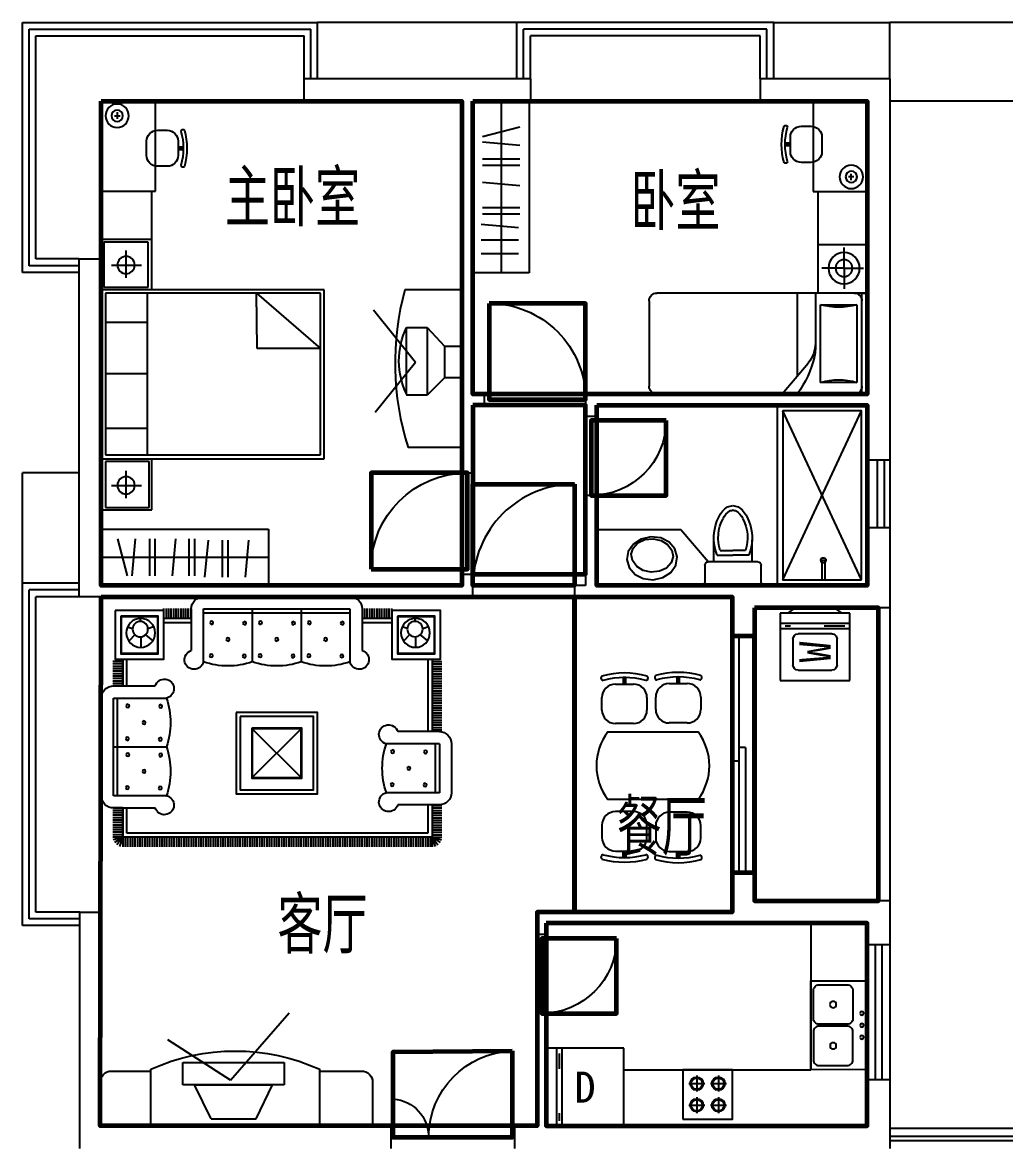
# Model space of a CAD drawing. Extents: x -405402 to -369797, y -543589 to -514104.
# Drawn here: x -394697 to -385977, y -524069 to -514104 of the extents above; entities that cross this region are included whole.
import ezdxf
from ezdxf.enums import TextEntityAlignment as Align

# ---------------------------------------------------------------- set-up
doc = ezdxf.new("R2010")
doc.units = 0
doc.header["$LTSCALE"] = 1000
doc.header["$MEASUREMENT"] = 0
doc.layers.get('0').update_dxf_attribs({"linetype": 'CONTINUOUS'})
for name, color, linetype in [('ARCH', 2, 'CONTINUOUS'), ('CTEXT', 4, 'CONTINUOUS'), ('DIM', 3, 'CONTINUOUS'), ('DIM1', 2, 'CONTINUOUS'), ('DOOR', 1, 'CONTINUOUS'), ('JJ', 31, 'CONTINUOUS'), ('PWINDOW', 2, 'CONTINUOUS'), ('UTIL', 4, 'CONTINUOUS'), ('WALL', 2, 'CONTINUOUS'), ('WIN', 4, 'CONTINUOUS'), ('WINDOW', 3, 'CONTINUOUS'), ('WINDOW_TEXT', 7, 'CONTINUOUS')]:
    doc.layers.add(name, color=color, linetype=linetype)
for name, color, linetype, lineweight in [('GT_卧室', 1, 'CONTINUOUS', 60), ('GT_卫生间', 5, 'CONTINUOUS', 60), ('GT_厨房', 4, 'CONTINUOUS', 60), ('GT_客厅', 2, 'CONTINUOUS', 60), ('GT_过道', 30, 'CONTINUOUS', 60), ('GT_门', 245, 'CONTINUOUS', 60), ('GT_阳台', 6, 'CONTINUOUS', 60), ('GT_餐厅', 3, 'CONTINUOUS', 60)]:
    doc.layers.add(name, color=color, linetype=linetype, lineweight=lineweight)
doc.layers.get('DIM').off()
doc.styles.add('_FSD', font='simplex.shx', dxfattribs={"width": 0.8, "bigfont": 'hztxt0.shx'})
doc.styles.add('ATT', font='TXT')
doc.styles.add('DIM_FONT', font='ROMAND.shx', dxfattribs={"width": 0.7})
doc.styles.add('HZ', font='', dxfattribs={"width": 0.8})
doc.styles.add('SIMPLEX', font='SIMPLEX.SHX')
doc.styles.get("Standard").update_dxf_attribs({"font": 'GBENOR', "bigfont": 'GBCBIG'})
doc.styles.get('HZ').set_extended_font_data('FangSong_GB2312')

# ---------------------------------------------------------------- blocks, each defined once
blk = doc.blocks.new('RC31')
at = {"layer": 'JJ', "color": 252}
for p, q in [((-2802.2, 1885.8), (-2802.2, 2335.8)), ((-2802.2, 2335.8), (-402.2, 2335.8)), ((-2780.2, 1918.5), (-2780.2, 2312.4)), ((-2780.2, 2312.4), (-2378.9, 2312.4)), ((-2378.9, 2312.4), (-2378.9, 1918.5)), ((-2356.2, 355.8), (-2356.2, 2335.8)), ((-2325.9, 1926), (-2325.9, 2297.3)), ((-2325.9, 2297.3), (-892.1, 2297.3)), ((-2068.5, 2297.3), (-2068.5, 1926)), ((-1612.1, 2297.3), (-1612.1, 1926)), ((-1126.8, 2297.3), (-1126.8, 1926)), ((-892.1, 2297.3), (-892.1, 1926)), ((-856.2, 2335.8), (-856.2, 355.8)), ((-831.5, 2297.3), (-422.7, 2297.3)), ((-831.5, 1910.9), (-831.5, 2297.3)), ((-422.7, 2297.3), (-422.7, 1910.9)), ((-402.2, 2335.8), (-402.2, 1885.8)), ((-2575.8, 2244.2), (-2575.8, 1979.1)), ((-619.5, 2244.2), (-619.5, 1979.1)), ((-2462.2, 2115.4), (-2704.5, 2115.4)), ((-506, 2115.4), (-748.3, 2115.4)), ((-2378.9, 1918.5), (-2780.2, 1918.5)), ((-2325.9, 388), (-2325.9, 1926)), ((-892.1, 1926), (-2325.9, 1926)), ((-892.1, 1926), (-892.1, 388)), ((-422.7, 1910.9), (-831.5, 1910.9)), ((-2356.2, 1885.8), (-2802.2, 1885.8)), ((-402.2, 1885.8), (-856.2, 1885.8)), ((-2325.9, 956.3), (-1833.8, 388)), ((-1833.8, 950.5), (-2325.9, 956.3)), ((-1833.8, 388), (-1833.8, 950.5)), ((-856.2, 355.8), (-2356.2, 355.8)), ((-892.1, 388), (-2325.9, 388))]:
    blk.add_line(p, q, dxfattribs=at)
for centre in [(-2575.8, 2115.4), (-619.5, 2115.4)]:
    blk.add_circle(centre, 77.2, dxfattribs=at)
blk = doc.blocks.new('_DBLK')
blk.add_line((-0.45, 0), (-0.45, -0.95))
blk.add_arc((-0.45, 0), 0.95, 270, 0)
at = {"layer": 'WINDOW_TEXT', "style": 'SIMPLEX', "flags": 9}
blk.add_attdef('A', text='', height=1, dxfattribs=at).set_placement((0, 1.5), align=Align.MIDDLE)
blk = doc.blocks.new('A$C02A60504')
at = {"layer": 'JJ'}
for p, q in [((305.5, 954.6, -9267), (195.5, 954.6, -9267)), ((533.4, 101.6, -9267), (533.4, 901.6, -9267)), ((1133.4, 901.6, -9267), (1133.4, 101.6, -9267)), ((1328.1, 954.6, -9267), (1438.1, 954.6, -9267)), ((75.5, 834.6, -9267), (75.5, 674.6, -9267)), ((425.5, 674.6, -9267), (425.5, 834.6, -9267)), ((1208.1, 674.6, -9267), (1208.1, 834.6, -9267)), ((1558.1, 834.6, -9267), (1558.1, 674.6, -9267)), ((17.9, 767.2, -9267), (74.7, 767.2, -9267)), ((17.9, 742.5, -9267), (17.9, 767.2, -9267)), ((74.7, 742.5, -9267), (17.9, 742.5, -9267)), ((74.7, 767.2, -9267), (74.7, 742.5, -9267)), ((1558.9, 767.2, -9267), (1558.9, 742.5, -9267)), ((1615.7, 767.2, -9267), (1558.9, 767.2, -9267)), ((1558.9, 742.5, -9267), (1615.7, 742.5, -9267)), ((1615.7, 742.5, -9267), (1615.7, 767.2, -9267)), ((195.5, 554.6, -9267), (305.5, 554.6, -9267)), ((1438.1, 554.6, -9267), (1328.1, 554.6, -9267)), ((300.8, 477.2, -9267), (190.8, 477.2, -9267)), ((1332.8, 477.2, -9267), (1442.8, 477.2, -9267)), ((70.8, 357.2, -9267), (70.8, 197.2, -9267)), ((420.8, 197.2, -9267), (420.8, 357.2, -9267)), ((1212.8, 197.2, -9267), (1212.8, 357.2, -9267)), ((1562.8, 357.2, -9267), (1562.8, 197.2, -9267)), ((13.2, 265.1, -9267), (13.2, 289.8, -9267)), ((13.2, 289.8, -9267), (70, 289.8, -9267)), ((70, 265.1, -9267), (13.2, 265.1, -9267)), ((70, 289.8, -9267), (70, 265.1, -9267)), ((1620.4, 289.8, -9267), (1563.6, 289.8, -9267)), ((1563.6, 289.8, -9267), (1563.6, 265.1, -9267)), ((1563.6, 265.1, -9267), (1620.4, 265.1, -9267)), ((1620.4, 265.1, -9267), (1620.4, 289.8, -9267)), ((190.8, 77.2, -9267), (300.8, 77.2, -9267)), ((1442.8, 77.2, -9267), (1332.8, 77.2, -9267))]:
    blk.add_line(p, q, dxfattribs=at)
for centre, radius, start, end in [((833.4, 509.8, -9267), 493.5, 52.56422, 127.43578), ((716.2, 754.2, -9267), 739.3, 164.21814, 195.78186), ((21.6, 941.6, -9267), 21.8, 7.50476, 140.93151), ((716.2, 754.2, -9267), 699.3, 164.21814, 195.78186), ((195.5, 834.6, -9267), 120, 90, 180), ((305.5, 834.6, -9267), 120, 0, 90), ((1328.1, 834.6, -9267), 120, 90, 180), ((1438.1, 834.6, -9267), 120, 360, 90), ((1612, 941.6, -9267), 21.8, 39.06849, 172.49524), ((917.5, 754.2, -9267), 699.3, 344.21814, 15.78186), ((917.5, 754.2, -9267), 739.3, 344.21814, 15.78186), ((195.5, 674.6, -9267), 120, 180, 270), ((305.5, 674.6, -9267), 120, 270, 0), ((1328.1, 674.6, -9267), 120, 180, 270), ((1438.1, 674.6, -9267), 120, 270, 360), ((21.6, 566.9, -9267), 21.8, 219.06849, 352.49524), ((1612, 566.9, -9267), 21.8, 187.50476, 320.93151), ((711.5, 276.8, -9267), 739.3, 164.21814, 195.78186), ((16.9, 464.2, -9267), 21.8, 7.50476, 140.93151), ((711.5, 276.8, -9267), 699.3, 164.21814, 195.78186), ((190.8, 357.2, -9267), 120, 90, 180), ((300.8, 357.2, -9267), 120, 0, 90), ((1332.8, 357.2, -9267), 120, 90, 180), ((1442.8, 357.2, -9267), 120, 360, 90), ((1616.7, 464.2, -9267), 21.8, 39.06849, 172.49524), ((922.2, 276.8, -9267), 699.3, 344.21814, 15.78186), ((922.2, 276.8, -9267), 739.3, 344.21814, 15.78186), ((190.8, 197.2, -9267), 120, 180, 270), ((300.8, 197.2, -9267), 120, 270, 0), ((833.4, 493.5, -9267), 493.5, 232.56422, 307.43578), ((1332.8, 197.2, -9267), 120, 180, 270), ((1442.8, 197.2, -9267), 120, 270, 360), ((16.9, 89.5, -9267), 21.8, 219.06849, 352.49524), ((1616.7, 89.5, -9267), 21.8, 187.50476, 320.93151)]:
    blk.add_arc(centre, radius, start, end, dxfattribs=at)
for points in [[(17.9, 742.5, -9267), (17.9, 767.2, -9267), (74.7, 742.5, -9267), (74.7, 767.2, -9267)], [(1615.7, 742.5, -9267), (1615.7, 767.2, -9267), (1558.9, 742.5, -9267), (1558.9, 767.2, -9267)], [(13.2, 265.1, -9267), (13.2, 289.8, -9267), (70, 265.1, -9267), (70, 289.8, -9267)], [(1620.4, 265.1, -9267), (1620.4, 289.8, -9267), (1563.6, 265.1, -9267), (1563.6, 289.8, -9267)]]:
    blk.add_solid(points, dxfattribs=at)
blk = doc.blocks.new('A$C431C2F8F')
at = {"layer": 'JJ', "rotation": 90}
blk.add_blockref('A$C02A60504', (1003.3, 0, -9267), dxfattribs=at)
blk = doc.blocks.new('TV22')
at = {"layer": 'JJ', "color": 252}
for p, q in [((-1607.3, 999.7, 200), (-2128.1, 1599.3, 200)), ((-1607.3, 999.7, 200), (-1051.6, 1358.8, 200)), ((-2399.5, 596.3, 200), (-2399.5, 1097.2, 200)), ((-2084.6, 1158.2, -400), (-2084.6, 958.2, -400)), ((-1184.6, 1158.2, -400), (-2084.6, 1158.2, -400)), ((-1184.6, 958.2, -400), (-1184.6, 1158.2, -400)), ((-899.5, 596.3, 200), (-899.5, 1097.2, 200)), ((-2399.5, 1081.7, 200), (-2769.8, 1081.7, 200)), ((-550.8, 1081.7, 200), (-899.5, 1081.7, 200)), ((-2869.8, 981.7, 200), (-2869.4, 593.9, 200)), ((-2084.6, 958.2, -400), (-1184.6, 958.2, -400)), ((-1288.7, 958.2, -300), (-1980.4, 958.2, -300)), ((-1834.6, 658.2, -300), (-1980.4, 958.2, -300)), ((-1434.6, 658.2, -300), (-1288.7, 958.2, -300)), ((-450.4, 593.9, 200), (-450.8, 981.7, 200)), ((-1434.6, 658.2, -300), (-1834.6, 658.2, -300)), ((-2869.4, 593.9, 200), (-450.4, 593.9, 200))]:
    blk.add_line(p, q, dxfattribs=at)
for centre, radius, start, end in [((-1649.5, -554.7, 200), 1814.1, 65.58033, 114.41967), ((-2769.8, 981.7, 200), 100, 90, 180), ((-550.8, 981.7, 200), 100, 360, 90)]:
    blk.add_arc(centre, radius, start, end, dxfattribs=at)
blk = doc.blocks.new('SFJ15')
at = {"layer": 'JJ', "color": 252}
for p, q in [((-3198.4, 2248.2), (-3270.5, 2296.3)), ((-3198.4, 2248.2), (-3251.2, 2316.9)), ((-3198.4, 2248.2), (-3226.3, 2330.2)), ((-3198.4, 2248.2), (-3198.4, 2334.9)), ((-3176.8, 2248.2), (-3176.8, 2334.9)), ((-3155.1, 2248.2), (-3155.1, 2334.9)), ((-3133.4, 2248.2), (-3133.4, 2334.9)), ((-3111.7, 2248.2), (-3111.7, 2334.9)), ((-3090.1, 2248.2), (-3090.1, 2334.9)), ((-3068.4, 2248.2), (-3068.4, 2334.9)), ((-3046.7, 2248.2), (-3046.7, 2334.9)), ((-3025, 2248.2), (-3025, 2334.9)), ((-3003.4, 2248.2), (-3003.4, 2334.9)), ((-2981.7, 2248.2), (-2981.7, 2334.9)), ((-2960, 2248.2), (-2960, 2334.9)), ((-2938.3, 2248.2), (-2938.3, 2334.9)), ((-2916.7, 2248.2), (-2916.7, 2334.9)), ((-2895, 2248.2), (-2895, 2334.9)), ((-2873.3, 2248.2), (-2873.3, 2334.9)), ((-2851.6, 2248.2), (-2851.6, 2334.9)), ((-2830, 2248.2), (-2830, 2334.9)), ((-2808.3, 2248.2), (-2808.3, 2334.9)), ((-2786.6, 2248.2), (-2786.6, 2334.9)), ((-2764.9, 2248.2), (-2764.9, 2334.9)), ((-2743.3, 2248.2), (-2743.3, 2334.9)), ((-2721.6, 2248.2), (-2721.6, 2334.9)), ((-2699.9, 2248.2), (-2699.9, 2334.9)), ((-2678.2, 2248.2), (-2678.2, 2334.9)), ((-2656.6, 2248.2), (-2656.6, 2334.9)), ((-2634.9, 2248.2), (-2634.9, 2334.9)), ((-2613.2, 2248.2), (-2613.2, 2334.9)), ((-2591.5, 2248.2), (-2591.5, 2334.9)), ((-2569.9, 2248.2), (-2569.9, 2334.9)), ((-2548.2, 2248.2), (-2548.2, 2334.9)), ((-2526.5, 2248.2), (-2526.5, 2334.9)), ((-2504.8, 2248.2), (-2504.8, 2334.9)), ((-2483.2, 2248.2), (-2483.2, 2334.9)), ((-2461.5, 2248.2), (-2461.5, 2334.9)), ((-2439.8, 2248.2), (-2439.8, 2334.9)), ((-2418.1, 2248.2), (-2418.1, 2334.9)), ((-2396.5, 2248.2), (-2396.5, 2334.9)), ((-2374.8, 2248.2), (-2374.8, 2334.9)), ((-2353.1, 2248.2), (-2353.1, 2334.9)), ((-2331.4, 2248.2), (-2331.4, 2334.9)), ((-2309.8, 2248.2), (-2309.8, 2334.9)), ((-2288.1, 2248.2), (-2288.1, 2334.9)), ((-2266.4, 2248.2), (-2266.4, 2334.9)), ((-2244.7, 2248.2), (-2244.7, 2334.9)), ((-2223.1, 2248.2), (-2223.1, 2334.9)), ((-2201.4, 2248.2), (-2201.4, 2334.9)), ((-2179.7, 2248.2), (-2179.7, 2334.9)), ((-2158, 2248.2), (-2158, 2334.9)), ((-2136.4, 2248.2), (-2136.4, 2334.9)), ((-2114.7, 2248.2), (-2114.7, 2334.9)), ((-2093, 2248.2), (-2093, 2334.9)), ((-2071.3, 2248.2), (-2071.3, 2334.9)), ((-2049.7, 2248.2), (-2049.7, 2334.9)), ((-2028, 2248.2), (-2028, 2334.9)), ((-2006.3, 2248.2), (-2006.3, 2334.9)), ((-1984.6, 2248.2), (-1984.6, 2334.9)), ((-1963, 2248.2), (-1963, 2334.9)), ((-1941.3, 2248.2), (-1941.3, 2334.9)), ((-1919.6, 2248.2), (-1919.6, 2334.9)), ((-1897.9, 2248.2), (-1897.9, 2334.9)), ((-1876.3, 2248.2), (-1876.3, 2334.9)), ((-1854.6, 2248.2), (-1854.6, 2334.9)), ((-1832.9, 2248.2), (-1832.9, 2334.9)), ((-1811.2, 2248.2), (-1811.2, 2334.9)), ((-1789.6, 2248.2), (-1789.6, 2334.9)), ((-1767.9, 2248.2), (-1767.9, 2334.9)), ((-1746.2, 2248.2), (-1746.2, 2334.9)), ((-1724.5, 2248.2), (-1724.5, 2334.9)), ((-1702.9, 2248.2), (-1702.9, 2334.9)), ((-1681.2, 2248.2), (-1681.2, 2334.9)), ((-1659.5, 2248.2), (-1659.5, 2334.9)), ((-1637.8, 2248.2), (-1637.8, 2334.9)), ((-1616.2, 2248.2), (-1616.2, 2334.9)), ((-1594.5, 2248.2), (-1594.5, 2334.9)), ((-1572.8, 2248.2), (-1572.8, 2334.9)), ((-1551.1, 2248.2), (-1551.1, 2334.9)), ((-1529.5, 2248.2), (-1529.5, 2334.9)), ((-1507.8, 2248.2), (-1507.8, 2334.9)), ((-1486.1, 2248.2), (-1486.1, 2334.9)), ((-1464.4, 2248.2), (-1464.4, 2334.9)), ((-1442.8, 2248.2), (-1442.8, 2334.9)), ((-1421.1, 2248.2), (-1421.1, 2334.9)), ((-1399.4, 2248.2), (-1399.4, 2334.9)), ((-1377.7, 2248.2), (-1377.7, 2334.9)), ((-1356.1, 2248.2), (-1356.1, 2334.9)), ((-1334.4, 2248.2), (-1334.4, 2334.9)), ((-1312.7, 2248.2), (-1312.7, 2334.9)), ((-1291, 2248.2), (-1291, 2334.9)), ((-1269.4, 2248.2), (-1269.4, 2334.9)), ((-1247.7, 2248.2), (-1247.7, 2334.9)), ((-1226, 2248.2), (-1226, 2334.9)), ((-1204.3, 2248.2), (-1204.3, 2334.9)), ((-1182.7, 2248.2), (-1182.7, 2334.9)), ((-1161, 2248.2), (-1161, 2334.9)), ((-1139.3, 2248.2), (-1139.3, 2334.9)), ((-1117.6, 2248.2), (-1117.6, 2334.9)), ((-1096, 2248.2), (-1096, 2334.9)), ((-1074.3, 2248.2), (-1074.3, 2334.9)), ((-1052.6, 2248.2), (-1052.6, 2334.9)), ((-1030.9, 2248.2), (-1030.9, 2334.9)), ((-1009.3, 2248.2), (-1009.3, 2334.9)), ((-987.6, 2248.2), (-987.6, 2334.9)), ((-965.9, 2248.2), (-965.9, 2334.9)), ((-944.2, 2248.2), (-944.2, 2334.9)), ((-922.6, 2248.2), (-922.6, 2334.9)), ((-900.9, 2248.2), (-900.9, 2334.9)), ((-879.2, 2248.2), (-879.2, 2334.9)), ((-857.5, 2248.2), (-857.5, 2334.9)), ((-835.9, 2248.2), (-835.9, 2334.9)), ((-814.2, 2248.2), (-814.2, 2334.9)), ((-792.5, 2248.2), (-792.5, 2334.9)), ((-770.8, 2248.2), (-770.8, 2334.9)), ((-749.2, 2248.2), (-749.2, 2334.9)), ((-727.5, 2248.2), (-727.5, 2334.9)), ((-705.8, 2248.2), (-705.8, 2334.9)), ((-684.1, 2248.2), (-684.1, 2334.9)), ((-662.5, 2248.2), (-662.5, 2334.9)), ((-640.8, 2248.2), (-640.8, 2334.9)), ((-619.1, 2248.2), (-619.1, 2334.9)), ((-597.4, 2248.2), (-597.4, 2334.9)), ((-575.8, 2248.2), (-575.8, 2334.9)), ((-554.1, 2248.2), (-554.1, 2334.9)), ((-532.4, 2248.2), (-532.4, 2334.9)), ((-510.7, 2248.2), (-510.7, 2334.9)), ((-489.1, 2248.2), (-489.1, 2334.9)), ((-467.4, 2248.2), (-467.4, 2334.9)), ((-452, 2248.2), (-452, 2334.9)), ((-452, 2248.2), (-424.2, 2330.2)), ((-452, 2248.2), (-399.2, 2316.9)), ((-452, 2248.2), (-379.9, 2296.3)), ((-3198.4, 2248.2), (-3285.1, 2248.2)), ((-3198.4, 2226.5), (-3285.1, 2226.5)), ((-3198.4, 2204.8), (-3285.1, 2204.8)), ((-3198.4, 2248.2), (-3282.2, 2270.6)), ((-3198.4, 1988.4), (-3198.4, 2248.2)), ((-3198.4, 2248.2), (-3198.4, 1988.4)), ((-452, 2248.2), (-3198.4, 2248.2)), ((-3162.3, 2212), (-3162.3, 1988.4)), ((-488.2, 2212), (-3162.3, 2212)), ((-488.2, 1961), (-488.2, 2212)), ((-452, 2248.2), (-368.3, 2270.6)), ((-452, 2248.2), (-365.3, 2248.2)), ((-452, 1961), (-452, 2248.2)), ((-452, 2226.5), (-365.3, 2226.5)), ((-452, 2204.8), (-365.3, 2204.8)), ((-3198.4, 2183.1), (-3285.1, 2183.1)), ((-3198.4, 2161.5), (-3285.1, 2161.5)), ((-3198.4, 2139.8), (-3285.1, 2139.8)), ((-3198.4, 2118.1), (-3285.1, 2118.1)), ((-3198.4, 2096.4), (-3285.1, 2096.4)), ((-452, 2183.1), (-365.3, 2183.1)), ((-452, 2161.5), (-365.3, 2161.5)), ((-452, 2139.8), (-365.3, 2139.8)), ((-452, 2118.1), (-365.3, 2118.1)), ((-452, 2096.4), (-365.3, 2096.4)), ((-3198.4, 2074.8), (-3285.1, 2074.8)), ((-3198.4, 2053.1), (-3285.1, 2053.1)), ((-3198.4, 2031.4), (-3285.1, 2031.4)), ((-3198.4, 2009.7), (-3285.1, 2009.7)), ((-452, 2074.8), (-365.3, 2074.8)), ((-452, 2053.1), (-365.3, 2053.1)), ((-452, 2031.4), (-365.3, 2031.4)), ((-452, 2009.7), (-365.3, 2009.7)), ((-3198.4, 1988.1), (-3285.1, 1988.1)), ((-3280.4, 1988.4), (-2910.4, 1988.4)), ((-387.2, 1961), (-757.2, 1961)), ((-452, 1988.1), (-365.3, 1988.1)), ((-452, 1966.4), (-365.3, 1966.4)), ((-3388.7, 1880), (-3388.7, 1013)), ((-2810.7, 1880), (-3280.4, 1880)), ((-3280.4, 1880), (-3280.4, 1013)), ((-3244.2, 1880), (-3244.2, 1013)), ((-387.2, 1852.6), (-856.8, 1852.6)), ((-423.3, 1419.1), (-423.3, 1852.6)), ((-387.2, 1419.1), (-387.2, 1852.6)), ((-278.8, 1419.1), (-278.8, 1852.6)), ((-2047.7, 1284.9), (-1614.2, 1718.4)), ((-1614.2, 1284.9), (-2047.7, 1718.4)), ((-3280.4, 1446.5), (-2810.7, 1446.5)), ((-387.2, 1419.1), (-856.8, 1419.1)), ((-387.2, 1310.7), (-757.2, 1310.7)), ((-488.2, 668.2), (-488.2, 1310.7)), ((-452, 668.2), (-452, 1310.7)), ((-452, 1294.5), (-365.3, 1294.5)), ((-452, 1272.8), (-365.3, 1272.8)), ((-452, 1251.1), (-365.3, 1251.1)), ((-452, 1229.4), (-365.3, 1229.4)), ((-452, 1207.8), (-365.3, 1207.8)), ((-452, 1186.1), (-365.3, 1186.1)), ((-452, 1164.4), (-365.3, 1164.4)), ((-452, 1142.7), (-365.3, 1142.7)), ((-452, 1121.1), (-365.3, 1121.1)), ((-452, 1099.4), (-365.3, 1099.4)), ((-3280.4, 1013), (-2810.7, 1013)), ((-452, 1077.7), (-365.3, 1077.7)), ((-452, 1056), (-365.3, 1056)), ((-452, 1034.4), (-365.3, 1034.4)), ((-452, 1012.7), (-365.3, 1012.7)), ((-3198.4, 904.3), (-3285.1, 904.3)), ((-3280.4, 904.7), (-2910.4, 904.7)), ((-3198.4, 668.2), (-3198.4, 904.7)), ((-3198.4, 904.7), (-3198.4, 668.2)), ((-3162.3, 904.7), (-3162.3, 668.2)), ((-452, 991), (-365.3, 991)), ((-452, 969.3), (-365.3, 969.3)), ((-452, 947.7), (-365.3, 947.7)), ((-452, 926), (-365.3, 926)), ((-452, 904.3), (-365.3, 904.3)), ((-3198.4, 882.6), (-3285.1, 882.6)), ((-3198.4, 861), (-3285.1, 861)), ((-3198.4, 839.3), (-3285.1, 839.3)), ((-3198.4, 817.6), (-3285.1, 817.6)), ((-452, 882.6), (-365.3, 882.6)), ((-452, 861), (-365.3, 861)), ((-452, 839.3), (-365.3, 839.3)), ((-452, 817.6), (-365.3, 817.6)), ((-3198.4, 795.9), (-3285.1, 795.9)), ((-3198.4, 774.3), (-3285.1, 774.3)), ((-3198.4, 752.6), (-3285.1, 752.6)), ((-3198.4, 730.9), (-3285.1, 730.9)), ((-3198.4, 709.2), (-3285.1, 709.2)), ((-452, 795.9), (-365.3, 795.9)), ((-452, 774.3), (-365.3, 774.3)), ((-452, 752.6), (-365.3, 752.6)), ((-452, 730.9), (-365.3, 730.9)), ((-452, 709.2), (-365.3, 709.2)), ((-3198.4, 687.6), (-3285.1, 687.6)), ((-2481.1, 690.5), (-2481.1, 220.9)), ((-2047.6, 690.5), (-2047.6, 220.9)), ((-1614.1, 220.9), (-1614.1, 690.5)), ((-1180.6, 220.9), (-1180.6, 690.5)), ((-452, 687.6), (-365.3, 687.6)), ((-3091.3, 451.8), (-3145, 506.7)), ((-3038.7, 466.4), (-3037.6, 559.4)), ((-2996.3, 450.6), (-2931.4, 504.2)), ((-2589.5, 220.9), (-2589.5, 590.9)), ((-1072.3, 220.9), (-1072.3, 590.9)), ((-651.7, 450.8), (-705.4, 505.8)), ((-599.1, 465.4), (-598, 558.4)), ((-556.7, 449.7), (-491.7, 503.3)), ((-3111.2, 397.1), (-3156.2, 381.6)), ((-3040.2, 334.4), (-3040.6, 305.8)), ((-2974.6, 394.6), (-2924, 377)), ((-2832.7, 340.5), (-2589.5, 340.5)), ((-2832.7, 304.4), (-2832.7, 217.7)), ((-2832.7, 304.4), (-2589.5, 304.4)), ((-2811, 304.4), (-2811, 217.7)), ((-2789.4, 304.4), (-2789.4, 217.7)), ((-2767.7, 304.4), (-2767.7, 217.7)), ((-2746, 304.4), (-2746, 217.7)), ((-2724.3, 304.4), (-2724.3, 217.7)), ((-2702.7, 304.4), (-2702.7, 217.7)), ((-2681, 304.4), (-2681, 217.7)), ((-2659.3, 304.4), (-2659.3, 217.7)), ((-2637.6, 304.4), (-2637.6, 217.7)), ((-2616, 304.4), (-2616, 217.7)), ((-2594.3, 304.4), (-2594.3, 217.7)), ((-1072.3, 340.5), (-810, 340.5)), ((-1072.3, 304.4), (-810, 304.4)), ((-1070.1, 304.4), (-1070.1, 217.7)), ((-1048.4, 304.4), (-1048.4, 217.7)), ((-1026.8, 304.4), (-1026.8, 217.7)), ((-1005.1, 304.4), (-1005.1, 217.7)), ((-983.4, 304.4), (-983.4, 217.7)), ((-961.7, 304.4), (-961.7, 217.7)), ((-940.1, 304.4), (-940.1, 217.7)), ((-918.4, 304.4), (-918.4, 217.7)), ((-896.7, 304.4), (-896.7, 217.7)), ((-875, 304.4), (-875, 217.7)), ((-853.4, 304.4), (-853.4, 217.7)), ((-831.7, 304.4), (-831.7, 217.7)), ((-810, 304.4), (-810, 217.7)), ((-671.6, 396.1), (-716.6, 380.7)), ((-600.6, 333.5), (-600.9, 304.8)), ((-535, 393.6), (-484.4, 376.1)), ((-2481.1, 257), (-1180.6, 257)), ((-2481.1, 220.9), (-1180.6, 220.9)), ((-2481.1, 112.5), (-1180.6, 112.5))]:
    blk.add_line(p, q, dxfattribs=at)
for points in [[(-2192.2, 1140.4), (-2192.2, 1862.9), (-1469.7, 1862.9), (-1469.7, 1140.4)], [(-2156.1, 1176.5), (-2156.1, 1826.8), (-1505.8, 1826.8), (-1505.8, 1176.5)], [(-2052.7, 1279.9), (-2052.7, 1723.4), (-1609.2, 1723.4), (-1609.2, 1279.9)], [(-2047.7, 1284.9), (-2047.7, 1718.4), (-1614.2, 1718.4), (-1614.2, 1284.9)], [(-3266.2, 234.7), (-3266.2, 668.2), (-2832.7, 668.2), (-2832.7, 234.7)], [(-3216.2, 284.7), (-3216.2, 618.2), (-2882.7, 618.2), (-2882.7, 284.7)], [(-3211.2, 289.7), (-3211.2, 613.2), (-2887.7, 613.2), (-2887.7, 289.7)], [(-810, 234.7), (-810, 668.2), (-376.5, 668.2), (-376.5, 234.7)], [(-760, 284.7), (-760, 618.2), (-426.5, 618.2), (-426.5, 284.7)], [(-755, 289.7), (-755, 613.2), (-431.5, 613.2), (-431.5, 289.7)]]:
    blk.add_lwpolyline(points, close=True, dxfattribs=at)
for centre, radius in [((-3157.5, 1807.8), 14.4), ((-2864.9, 1811.4), 14.4), ((-806.2, 1780.3), 14.4), ((-513.6, 1784), 14.4), ((-3009.4, 1663.3), 14.4), ((-658.1, 1635.8), 14.4), ((-3153.9, 1515.2), 14.4), ((-2861.3, 1518.8), 14.4), ((-802.6, 1487.7), 14.4), ((-510, 1491.3), 14.4), ((-3157.5, 1374.3), 14.4), ((-2864.9, 1377.9), 14.4), ((-3009.4, 1229.8), 14.4), ((-2861.3, 1085.3), 14.4), ((-3153.9, 1081.7), 14.4), ((-2412.5, 636.3), 14.4), ((-2119.9, 639.9), 14.4), ((-1979, 636.3), 14.4), ((-1686.4, 639.9), 14.4), ((-1545.5, 636.3), 14.4), ((-1252.9, 639.9), 14.4), ((-3039, 434.2), 128.4), ((-2264.4, 491.8), 14.4), ((-1830.9, 491.8), 14.4), ((-1397.4, 491.8), 14.4), ((-599.4, 433.3), 128.4), ((-3042.8, 400.4), 68.4), ((-603.2, 399.5), 68.4), ((-2408.9, 343.7), 14.4), ((-2116.3, 347.3), 14.4), ((-1975.4, 343.7), 14.4), ((-1682.8, 347.3), 14.4), ((-1541.9, 343.7), 14.4), ((-1249.3, 347.3), 14.4)]:
    blk.add_circle(centre, radius, dxfattribs=at)
for centre, radius, start, end in [((-2829, 1963.2), 85.2, 282.40664, 162.79496), ((-838.5, 1935.8), 85.2, 17.20504, 257.59336), ((-3280.4, 1880), 108.4, 90, 180), ((-387.2, 1852.6), 108.4, 0, 90), ((-3423.8, 1663.3), 650.2, 340.52878, 19.47122), ((-243.8, 1635.8), 650.2, 160.52878, 199.47122), ((-3423.8, 1229.8), 650.2, 340.52878, 19.47122), ((-838.5, 1335.9), 85.2, 102.40664, 342.79496), ((-387.2, 1419.1), 108.4, 270, 0), ((-3280.4, 1013), 108.4, 180, 270), ((-2829, 929.9), 85.2, 197.20504, 77.59336), ((-2564.3, 672.2), 85.2, 12.40664, 252.79496), ((-2264.4, 77.4), 650.2, 70.52878, 109.47122), ((-1830.9, 77.4), 650.2, 70.52878, 109.47122), ((-1397.4, 77.4), 650.2, 70.52878, 109.47122), ((-1097.4, 672.2), 85.2, 287.20504, 167.59336), ((-2481.1, 220.9), 108.4, 180, 270), ((-1180.6, 220.9), 108.4, 270, 0)]:
    blk.add_arc(centre, radius, start, end, dxfattribs=at)
blk = doc.blocks.new('11PDRY03')
at = {"color": 0, "linetype": 'ByBlock'}
for p, q in [((0, 30), (30, 30)), ((0, 0), (0, 30)), ((4, 0), (4, 30)), ((5, 25), (5, 28)), ((6, 0), (6, 30)), ((30, 30), (30, 0)), ((5, 2), (5, 8)), ((30, 0), (0, 0))]:
    blk.add_line(p, q, dxfattribs=at)
at = {"color": 0, "linetype": 'ByBlock', "style": 'ATT', "flags": 8}
blk.add_attdef('LABEL', text='', height=12, dxfattribs=at).set_placement((15, 15), align=Align.MIDDLE)
at = {"color": 0, "linetype": 'ByBlock', "style": 'ATT'}
for tag, p, flags in [('ITEM', (0, -13), 3), ('ROOM_NUMBER', (0, -22), 1), ('DEPTH', (0, -30), 3), ('WIDTH', (0, -38), 3)]:
    blk.add_attdef(tag, p, '', height=6, dxfattribs=dict(at, flags=flags))
blk = doc.blocks.new('DBX1')
at = {"layer": 'JJ', "xscale": 23, "yscale": 23, "zscale": 23}
blk.add_blockref('11PDRY03', (-736.1, 20.2), dxfattribs=at).add_auto_attribs({'LABEL': 'D'})
blk = doc.blocks.new('M_A17ORW')
at = {"const_width": 0.02}
for points in [[(-0.481, -0.0014), (-0.481, -0.3084)], [(0.481, 0.0014), (0.481, -0.6906)]]:
    blk.add_lwpolyline(points, dxfattribs=at)
for centre, radius, start, end in [((-0.5008, -0.0026), 0.3067, 274.24917, 0.21013), ((0.5046, 0.0019), 0.6987, 180.27623, 268.06031)]:
    blk.add_arc(centre, radius, start, end)
blk = doc.blocks.new('SHC')
at = {"layer": 'PWINDOW'}
blk.add_lwpolyline([(-239.5, -59.8), (114, -413.4), (672.6, 145.2), (319.1, 498.8)], close=True, dxfattribs=at)
blk.add_lwpolyline([(-239.5, -59.8), (114, -413.4), (672.6, 145.2), (319.1, 498.8)], close=True, dxfattribs=at)
for points in [[(170.8, 100.1), (347.6, -76.6, 0.414214), (418.3, -76.6), (595.1, 100.1, 0.414214), (595.1, 170.8), (418.3, 347.6, 0.414214), (347.6, 347.6), (170.8, 170.8, 0.414214)], [(170.8, 100.1), (347.6, -76.6, 0.414214), (418.3, -76.6), (595.1, 100.1, 0.414214), (595.1, 170.8), (418.3, 347.6, 0.414214), (347.6, 347.6), (170.8, 170.8, 0.414214)], [(159.1, 88.4), (335.9, -88.4, -0.414214), (335.9, -159.1), (159.1, -335.9, -0.414214), (88.4, -335.9), (-88.4, -159.1, -0.414214), (-88.4, -88.4), (88.4, 88.4, -0.414214)], [(159.1, 88.4), (335.9, -88.4, -0.414214), (335.9, -159.1), (159.1, -335.9, -0.414214), (88.4, -335.9), (-88.4, -159.1, -0.414214), (-88.4, -88.4), (88.4, 88.4, -0.414214)]]:
    blk.add_lwpolyline(points, format="xyb", close=True, dxfattribs=at)
for centre, radius in [((72.1, 185.7), 15.8), ((147.8, 261.4), 15.8), ((-2.8, 110.8), 15.8), ((383, 135.5), 28), ((123.7, -123.7), 28), ((123.7, -123.7), 28)]:
    blk.add_circle(centre, radius, dxfattribs=at)
blk = doc.blocks.new('2')
at = {"layer": 'DIM1', "color": 2}
for p, q in [((124, -194.9), (124, -53.1)), ((316, -194.9), (316, -53.1)), ((53.1, -124), (194.9, -124)), ((245.1, -124), (386.9, -124)), ((124, -386.9), (124, -245.1)), ((316, -386.9), (316, -245.1)), ((53.1, -316), (194.9, -316)), ((245.1, -316), (386.9, -316))]:
    blk.add_line(p, q, dxfattribs=at)
at = {"layer": 'UTIL', "color": 2}
blk.add_lwpolyline([(440, -440), (440, 0), (0, 0), (0, -440)], close=True, dxfattribs=at)
for centre, radius in [((124, -124), 58.3), ((124, -124), 50.3), ((316, -124), 58.3), ((316, -124), 50.3), ((124, -316), 58.3), ((124, -316), 50.3), ((316, -316), 58.3), ((316, -316), 50.3)]:
    blk.add_circle(centre, radius, dxfattribs=at)
blk = doc.blocks.new('_C38')
for p, q in [((410.8, -143.2), (782.6, 321.3)), ((307.4, 167.6), (153.7, 0)), ((307.4, 167.6), (307.4, -433)), ((489.1, 167.6), (307.4, 167.6)), ((489.1, -419.1), (489.1, 167.6)), ((0, 0), (0, -279.4)), ((153.7, 0), (0, 0)), ((153.7, 0), (153.7, -279.4)), ((410.8, -143.2), (768.6, -586.7)), ((0, -279.4), (153.7, -279.4)), ((153.7, -279.4), (307.4, -433)), ((307.4, -433), (489.1, -433))]:
    blk.add_line(p, q)
blk.add_arc((-126.4, -129.1), 683.3, 333.5892, 25.73713)
at = {"flags": 9}
for tag in ['XSIZE', 'YSIZE']:
    blk.add_attdef(tag, (0, 0), '', height=0.5, dxfattribs=at)
blk = doc.blocks.new('SZ2')
at = {"layer": 'JJ', "color": 252}
for p, q in [((-486, 907), (-646, 907)), ((-578, 908), (-578, 965)), ((-578, 965), (-553, 965)), ((-553, 908), (-578, 908)), ((-553, 965), (-553, 908)), ((-766, 787), (-766, 677)), ((-366, 677), (-366, 787)), ((-1044, 55), (-1044, 655)), ((-1044, 655), (-44, 655)), ((-44, 655), (-44, 55)), ((-646, 557), (-486, 557)), ((-205, 203), (-205, 263)), ((-167, 231), (-238, 231)), ((-44, 55), (-1044, 55))]:
    blk.add_line(p, q, dxfattribs=at)
for radius in [130, 63.7]:
    blk.add_circle((-205, 231), radius, dxfattribs=at)
for centre, radius, start, end in [((-566, 266), 739, 74.2181, 105.7819), ((-754, 961), 21.8, 129.0685, 262.4952), ((-646, 787), 120, 90, 180), ((-566, 266), 699, 74.2181, 105.7819), ((-486, 787), 120, 0, 90), ((-379, 961), 21.8, 277.5048, 50.9315), ((-646, 677), 120, 180, 270), ((-486, 677), 120, 270, 0)]:
    blk.add_arc(centre, radius, start, end, dxfattribs=at)
blk.add_solid([(-578, 965), (-553, 965), (-578, 908), (-553, 908)], dxfattribs=at)
blk = doc.blocks.new('CM011')
for p, q in [((220, 0), (-220, 0)), ((-250, -180), (-250, -30)), ((250, -30), (250, -180)), ((220, -210), (-220, -210)), ((-169.7, -210), (-169.7, -406.3)), ((-139.7, -270.4), (0, -270.4)), ((139.7, -270.4), (0, -270.4)), ((169.7, -210.4), (169.7, -406.3)), ((-112, -310.4), (0, -310.4)), ((112, -310.4), (0, -310.4))]:
    blk.add_line(p, q)
for centre, radius, start, end in [((-220, -30), 30, 90, 180), ((220, -30), 30, 0, 90), ((-220, -180), 30, 180, 270), ((220, -180), 30, 270, 360), ((230.4, -423.4), 400.5, 157.54636, 208.02391), ((-230.4, -423.4), 400.5, 331.97609, 22.45364), ((230.4, -423.4), 360.5, 161.73832, 208.02391), ((-230.4, -423.4), 360.5, 331.97609, 18.26168), ((50.6, -533.1), 150.6, 204.29333, 239.23712), ((-50.6, -533.1), 150.6, 300.76288, 335.70667), ((50.6, -533.1), 190.6, 204.29333, 239.23712), ((11.6, -577.7), 132.8, 243.82812, 264.96948), ((11.6, -577.7), 92.8, 243.82812, 264.96948), ((-11.6, -577.7), 92.8, 275.03052, 296.17188), ((-11.6, -577.7), 132.8, 275.03052, 296.17188), ((-50.6, -533.1), 190.6, 300.76288, 335.70667)]:
    blk.add_arc(centre, radius, start, end)
blk = doc.blocks.new('WP3')
at = {"layer": 'JJ', "color": 252}
blk.add_blockref('CM011', (220, 0), dxfattribs=at)
blk = doc.blocks.new('_C17')
for p, q in [((0, -897), (0, 0)), ((46, 0), (0, 0)), ((46, -897), (46, 0)), ((115, 0), (1867, 0)), ((460, 0), (460, -499.5)), ((621, 0), (621, -736)), ((1936, -69), (1936, -828)), ((414, -103.5), (92, -103.5)), ((92, -103.5), (92, -793.5)), ((414, -793.5), (414, -103.5)), ((755.8, -896.7), (524.9, -622.5)), ((92, -793.5), (414, -793.5)), ((46, -897), (0, -897)), ((1867, -897), (115, -897))]:
    blk.add_line(p, q)
for centre, radius, start, end in [((115, -69), 69, 90, 180), ((1867, -69), 69, 0, 90), ((253, 448.5), 575, 253.73979, 286.2602), ((736, -444.7), 276, 180, 220.10593), ((736, -499.5), 276, 180, 193.3928), ((1378, -346.6), 936, 193.3928, 216.02023), ((253, -1345.5), 575, 73.7398, 106.2602), ((115, -828), 69, 180, 270), ((1867, -828), 69, 270, 0)]:
    blk.add_arc(centre, radius, start, end)
at = {"flags": 9}
for tag in ['XSIZE', 'YSIZE']:
    blk.add_attdef(tag, (0, 0), '', height=0.5, dxfattribs=at)
at = {"style": 'HZ', "width": 0.7, "flags": 9}
for tag in ['XSIZE', 'YSIZE']:
    blk.add_attdef(tag, (0, 0), '', height=0.5, dxfattribs=at)
blk = doc.blocks.new('_C61')
for p, q in [((-221.8, 205.4), (-221.8, -230.4)), ((-221.8, 205.4), (205.7, 205.4)), ((205.7, 205.4), (205.7, -230.4)), ((-1.3, -0.4), (-1.3, 172.2)), ((-1.3, -0.4), (-184.3, -0.4)), ((-1.3, -0.4), (-1.3, -196.5)), ((-1.3, -0.4), (181.7, -0.4)), ((-221.8, -230.4), (205.7, -230.4))]:
    blk.add_line(p, q)
for radius in [139, 75]:
    blk.add_circle((-1.3, -0.4), radius)
at = {"flags": 9}
for tag in ['YSIZE', 'XSIZE']:
    blk.add_attdef(tag, (201.8, 208.4), '', height=0.5, rotation=270, dxfattribs=at)
at = {"style": 'DIM_FONT', "width": 0.6, "flags": 9}
for tag in ['XSIZE', 'YSIZE']:
    blk.add_attdef(tag, (0, 0), '', height=0.5, dxfattribs=at)
blk = doc.blocks.new('RDC1')
at = {"layer": 'JJ', "xscale": -1}
for name, p, rotation in [('_C17', (-2192.1, 693), 179.9999999999993), ('_C61', (-1986.8, 471.2), 89.99999999999928)]:
    blk.add_blockref(name, p, dxfattribs=dict(at, rotation=rotation))
blk = doc.blocks.new('11PWSH03')
at = {"color": 0, "linetype": 'ByBlock'}
for p, q in [((0, 0), (0, 27)), ((0, 27), (26, 27)), ((4, 0), (4, 27)), ((6, 0), (6, 27)), ((26, 27), (26, 0)), ((0, 24), (-2, 21)), ((5, 23), (5, 25)), ((10, 22), (20, 22)), ((-2, 21), (-2, 6)), ((8, 7), (8, 20)), ((22, 20), (22, 7)), ((5, 2), (5, 10)), ((0, 3), (-2, 6)), ((20, 5), (10, 5)), ((26, 0), (0, 0))]:
    blk.add_line(p, q, dxfattribs=at)
for centre, start, end in [((10, 20), 90, 180), ((20, 20), 0, 90), ((10, 7), 180, 270), ((20, 7), 270, 0)]:
    blk.add_arc(centre, 2, start, end, dxfattribs=at)
at = {"color": 0, "linetype": 'ByBlock', "style": 'ATT', "flags": 8}
blk.add_attdef('LABEL', text='', height=12, dxfattribs=at).set_placement((15, 13.5), align=Align.MIDDLE)
at = {"color": 0, "linetype": 'ByBlock', "style": 'ATT'}
for tag, p, flags in [('ITEM', (-2, -14), 3), ('ROOM_NUMBER', (-2, -23), 1), ('DEPTH', (-2, -32), 3), ('WIDTH', (-2, -40.5), 3)]:
    blk.add_attdef(tag, p, '', height=6, dxfattribs=dict(at, flags=flags))
blk = doc.blocks.new('WW')
at = {"layer": 'JJ', "extrusion": (0, 0, -1)}
ref = blk.add_blockref('11PWSH03', (-339.5, 821.1), dxfattribs=dict(at, xscale=23, yscale=23, zscale=-23, rotation=270))
ref.add_attrib('LABEL', 'W', dxfattribs={"layer": '0', "color": 0, "height": 276, "rotation": 270, "style": 'ATT', "oblique": -180, "text_generation_flag": 4, "flags": 8}).set_placement((29, 476.1), align=Align.MIDDLE)
at = {"layer": 'JJ', "style": 'DIM_FONT', "oblique": -180, "text_generation_flag": 4, "width": 0.8, "flags": 9}
for tag, p in [('XSIZE', (-8.6, 518.5)), ('XSIZE', (-281.5, 223.1)), ('YSIZE', (-281.5, 223.1))]:
    blk.add_attdef(tag, p, '', height=0.5, rotation=270, dxfattribs=at)

msp = doc.modelspace()

# ---------------------------------------------------------------- linework, layer by layer
at = {"layer": 'ARCH'}
for p, q in [((-387946.7, -519054), (-387246.7, -517554)), ((-387246.7, -519054), (-387946.7, -517554)), ((-387596.7, -518880.5), (-387573.6, -518880.5)), ((-387596.7, -519054), (-387596.7, -518880.5)), ((-387573.6, -518880.5), (-387573.6, -519054))]:
    msp.add_line(p, q, dxfattribs=at)
for points in [[(-387196.7, -519104), (-387196.7, -517504), (-387996.7, -517504), (-387996.7, -519104)], [(-387246.7, -519054), (-387246.7, -517554), (-387946.7, -517554), (-387946.7, -519054)]]:
    msp.add_lwpolyline(points, close=True, dxfattribs=at)
msp.add_circle((-387585.2, -518880.5), 22.5, dxfattribs=at)
at = {"layer": 'DOOR'}
msp.add_lwpolyline([(-389796.7, -519104), (-389796.7, -518204, 0.414214), (-390696.7, -519104, 0.414214)], format="xyb", dxfattribs=at)
at = {"layer": 'GT_卧室'}
for points in [[(-393996.7, -514804.1), (-390796.7, -514804.1), (-390796.7, -519104), (-393996.7, -519104), (-393996.7, -514804.1)], [(-390696.7, -514804.1), (-387196.7, -514804.1), (-387196.7, -517404), (-390696.7, -517404), (-390696.7, -514804.1)]]:
    msp.add_lwpolyline(points, dxfattribs=at)
at = {"layer": 'GT_卫生间'}
msp.add_lwpolyline([(-389596.7, -517504), (-387196.7, -517504), (-387196.7, -519104), (-389596.7, -519104), (-389596.7, -517504)], dxfattribs=at)
at = {"layer": 'GT_厨房'}
msp.add_lwpolyline([(-390046.7, -522104), (-390046.7, -523904), (-387196.7, -523904), (-387196.7, -522104), (-390046.7, -522104)], dxfattribs=at)
at = {"layer": 'GT_客厅'}
msp.add_lwpolyline([(-393996.7, -519204), (-389796.7, -519204), (-389796.7, -522004), (-390126.7, -522004), (-390126.7, -523904), (-394006.9, -523904), (-393996.7, -519204)], dxfattribs=at)
at = {"layer": 'GT_过道'}
msp.add_lwpolyline([(-390696.7, -517504), (-390696.7, -519004), (-389696.7, -519004), (-389696.7, -517504), (-390696.7, -517504)], dxfattribs=at)
at = {"layer": 'GT_门'}
for points in [[(-390551.7, -516599), (-390551.7, -517454), (-389696.7, -517454), (-389696.7, -516599), (-390551.7, -516599)], [(-388981.7, -517639), (-389646.7, -517639), (-389646.7, -518304), (-388981.7, -518304), (-388981.7, -517639)], [(-391601.7, -518959), (-390746.7, -518959), (-390746.7, -518104), (-391601.7, -518104), (-391601.7, -518959)], [(-389796.7, -518204), (-389796.7, -519104), (-390696.7, -519104), (-390696.7, -518204), (-389796.7, -518204)], [(-388196.7, -519554), (-388396.7, -519554), (-388396.7, -521654), (-388196.7, -521654), (-388196.7, -519554)], [(-389421.7, -522239), (-390086.7, -522239), (-390086.7, -522904), (-389421.7, -522904), (-389421.7, -522239)], [(-390347.7, -523238), (-390347.7, -524005.6), (-391405.8, -524005.6), (-391405.8, -523244.3), (-390347.7, -523238)]]:
    msp.add_lwpolyline(points, dxfattribs=at)
at = {"layer": 'GT_阳台'}
msp.add_lwpolyline([(-388196.7, -519304), (-388196.7, -521904), (-387096.7, -521904), (-387096.7, -519304), (-388196.7, -519304)], dxfattribs=at)
at = {"layer": 'GT_餐厅'}
msp.add_lwpolyline([(-389796.7, -519204), (-388396.7, -519204), (-388396.7, -522004), (-389796.7, -522004), (-389796.7, -519204)], dxfattribs=at)
at = {"layer": 'JJ'}
for p, q in [((-390446.7, -514804.1), (-390446.7, -516328.2)), ((-390196.7, -514804.1), (-390196.7, -516328.2)), ((-390281.5, -515035.2), (-390611.9, -515120.4)), ((-390611.9, -515164.2), (-390281.5, -515194.6)), ((-390281.5, -515317.6), (-390611.9, -515317.6)), ((-390611.9, -515370.4), (-390281.5, -515370.4)), ((-390611.9, -515522.7), (-390281.5, -515553)), ((-393546.7, -516189.3), (-393546.7, -515604.1)), ((-387632.5, -516079.5), (-387632.5, -515604)), ((-390281.5, -515751.1), (-390611.9, -515751.1)), ((-390611.9, -515804), (-390281.5, -515804)), ((-390624.3, -515894.4), (-390293.9, -515924.7)), ((-390293.9, -516037.3), (-390624.3, -516037.3)), ((-390293.9, -516158.3), (-390624.3, -516158.3)), ((-390196.7, -516328.2), (-390696.7, -516328.2)), ((-390796.7, -516478.3), (-391301.4, -516478.3)), ((-390796.7, -517878.3), (-391271.7, -517878.3)), ((-393996.7, -518604), (-392511.9, -518604)), ((-392511.9, -518604), (-392511.9, -519104)), ((-388852.4, -518611.3), (-389596.7, -518611.3)), ((-388608.5, -518894), (-388852.4, -518611.3)), ((-393852.3, -518688.8), (-393767.1, -519019.2)), ((-393723.2, -519019.2), (-393692.9, -518688.8)), ((-393569.9, -518688.8), (-393569.9, -519019.2)), ((-393517.1, -519019.2), (-393517.1, -518688.8)), ((-393364.8, -519019.2), (-393334.4, -518688.8)), ((-393219.2, -518688.8), (-393219.2, -519019.2)), ((-393166.4, -519019.2), (-393166.4, -518688.8)), ((-393076, -519031.6), (-393045.6, -518701.2)), ((-392922.6, -518701.2), (-392922.6, -519031.6)), ((-392869.8, -519031.6), (-392869.8, -518701.2)), ((-392717.5, -519031.6), (-392687.2, -518701.2)), ((-393996.7, -518854), (-392511.9, -518854))]:
    msp.add_line(p, q, dxfattribs=at)
at = {"layer": 'JJ', "color": 252}
for points in [[(-388883, -518850.6), (-388903.2, -518780.2), (-388955.7, -518719.4), (-389028.9, -518682.3), (-389116.8, -518672), (-389203.2, -518691.6), (-389272, -518736.3), (-389317.7, -518802.3), (-389330.3, -518874.5), (-389310.1, -518944.9), (-389257.6, -519005.7), (-389184.5, -519042.8), (-389096.5, -519053.1), (-389010.1, -519033.5), (-388941.3, -518988.8), (-388895.6, -518922.8)], [(-388919.3, -518847.3), (-388935.7, -518901.7), (-388979.4, -518949.5), (-389039.8, -518978.1), (-389113.4, -518986), (-389185.8, -518970.3), (-389242.7, -518935.4), (-389281.2, -518883.2), (-389291.7, -518827.4), (-389275.3, -518773), (-389231.5, -518725.2), (-389171.2, -518696.6), (-389097.5, -518688.7), (-389025.2, -518704.3), (-388968.2, -518739.3), (-388929.8, -518791.5)]]:
    msp.add_lwpolyline(points, close=True, dxfattribs=at)
at = {"layer": 'JJ'}
msp.add_arc((-388931.7, -517128.3), 2457.2, 164.66125, 197.77149, dxfattribs=at)
at = {"layer": 'PWINDOW'}
for p, q in [((-390306.7, -514104.1), (-392076.7, -514104.1)), ((-388026.7, -514104.1), (-386996.7, -514104.1)), ((-386996.7, -514604.1), (-386996.7, -514104.1)), ((-392196.7, -514804.1), (-393996.7, -514804.1)), ((-393996.7, -516204.1), (-393996.7, -514804.1)), ((-388146.7, -514804.1), (-390186.7, -514804.1)), ((-389596.7, -518304), (-389596.7, -517604)), ((-394696.7, -519084), (-394696.7, -518104)), ((-394196.7, -518104), (-394696.7, -518104)), ((-393996.7, -522004.1), (-393996.7, -519204)), ((-387096.7, -519304), (-387096.7, -521904)), ((-386996.7, -519304), (-386996.7, -521904)), ((-388196.7, -521654), (-388196.7, -519554)), ((-387696.7, -522104), (-387696.7, -523404)), ((-390046.7, -522904), (-390046.7, -522204)), ((-389356.7, -523404), (-387696.7, -523404))]:
    msp.add_line(p, q, dxfattribs=at)
at = {"layer": 'WALL'}
for p, q in [((-392196.7, -514804.1), (-392196.7, -514604.1)), ((-390186.7, -514604.1), (-392196.7, -514604.1)), ((-390186.7, -514604.1), (-392196.7, -514604.1)), ((-390186.7, -514604.1), (-390186.7, -514804.1)), ((-386996.7, -514604.1), (-388146.7, -514604.1)), ((-388146.7, -514604.1), (-388146.7, -514804.1)), ((-386996.7, -514604.1), (-388062, -514604.1)), ((-386996.7, -514604.1), (-386996.7, -517991.6)), ((-390796.7, -514804.1), (-392196.7, -514804.1)), ((-390796.7, -514804.1), (-390796.7, -518104)), ((-390696.7, -514804.1), (-390696.7, -517404)), ((-390186.7, -514804.1), (-390696.7, -514804.1)), ((-387196.7, -514804.1), (-388146.7, -514804.1)), ((-387196.7, -514804.1), (-387196.7, -517404)), ((-394196.7, -516204.1), (-394196.7, -519204)), ((-394196.7, -516204.1), (-393996.7, -516204.1)), ((-393996.7, -519104), (-393996.7, -516204.1)), ((-393996.7, -517003.9), (-393996.7, -517003.9)), ((-390596.7, -517404), (-390696.7, -517404)), ((-390596.7, -517404), (-390596.7, -517504)), ((-387196.7, -517404), (-389696.7, -517404)), ((-389696.7, -517404), (-389696.7, -517504)), ((-390596.7, -517504), (-390696.7, -517504)), ((-390696.7, -518104), (-390696.7, -517504)), ((-389696.7, -517504), (-389696.7, -517604)), ((-389596.7, -517504), (-389596.7, -517604)), ((-387196.7, -517504), (-389596.7, -517504)), ((-387196.7, -517991.6), (-387196.7, -517504)), ((-389596.7, -517604), (-389696.7, -517604)), ((-386996.7, -517991.6), (-387196.7, -517991.6)), ((-390796.7, -518104), (-390696.7, -518104)), ((-389696.7, -518304), (-389696.7, -519104)), ((-389596.7, -518304), (-389696.7, -518304)), ((-389596.7, -518304), (-389596.7, -519104)), ((-386996.7, -518591.6), (-387196.7, -518591.6)), ((-387196.7, -518591.6), (-387196.7, -519104)), ((-386996.7, -518591.6), (-386996.7, -519304)), ((-393996.7, -518898.8), (-393996.7, -518898.8)), ((-390796.7, -519004), (-390796.7, -519104)), ((-390796.7, -519004), (-390696.7, -519004)), ((-390696.7, -519204), (-390696.7, -519004)), ((-394196.7, -519098.8), (-394196.7, -519098.8)), ((-393996.7, -519104), (-390796.7, -519104)), ((-389696.7, -519104), (-389796.7, -519104)), ((-389796.7, -519104), (-389796.7, -519204)), ((-387196.7, -519104), (-389596.7, -519104)), ((-390696.7, -519204), (-394196.7, -519204)), ((-388396.7, -519204), (-389796.7, -519204)), ((-388396.7, -519204), (-388396.7, -519554)), ((-386996.7, -519304), (-388196.7, -519304)), ((-388196.7, -519304), (-388196.7, -519554)), ((-388196.7, -519554), (-388396.7, -519554)), ((-388196.7, -521654), (-388396.7, -521654)), ((-388396.7, -521654), (-388396.7, -522004)), ((-388196.7, -521654), (-388196.7, -521904)), ((-386996.7, -521904), (-388196.7, -521904)), ((-386996.7, -521904), (-386996.7, -522294.1)), ((-394186.9, -522004.1), (-394006.9, -522004.1)), ((-394186.9, -524104), (-394186.9, -522004.1)), ((-394006.9, -522004.1), (-394006.9, -523904)), ((-388396.7, -522004), (-390126.7, -522004)), ((-390126.7, -522004), (-390126.7, -522204)), ((-387196.7, -522104), (-390046.7, -522104)), ((-390046.7, -522104), (-390046.7, -522204)), ((-387196.7, -522104), (-387196.7, -522294.1)), ((-390046.7, -522204), (-390126.7, -522204)), ((-386996.7, -522294.1), (-387196.7, -522294.1)), ((-390126.7, -522904), (-390126.7, -523904)), ((-390046.7, -522904), (-390126.7, -522904)), ((-390046.7, -522904), (-390046.7, -523904)), ((-386996.7, -523494.4), (-387196.7, -523494.4)), ((-387196.7, -523494.4), (-387196.7, -523904)), ((-386996.7, -523494.4), (-386996.7, -524104)), ((-391426.7, -523904), (-394006.9, -523904)), ((-391426.7, -523904), (-391426.7, -524104)), ((-390326.7, -523904), (-390326.7, -524104)), ((-390126.7, -523904), (-390326.7, -523904)), ((-390046.7, -523904), (-387196.7, -523904))]:
    msp.add_line(p, q, dxfattribs=at)
at = {"layer": 'WIN'}
for p, q in [((-394696.7, -514104.1), (-392076.7, -514104.1)), ((-394696.7, -516324.1), (-394696.7, -514104.1)), ((-394636.7, -514164.1), (-392136.7, -514164.1)), ((-394636.7, -516264.1), (-394636.7, -514164.1)), ((-392136.7, -514604.1), (-392136.7, -514164.1)), ((-392076.7, -514604.1), (-392076.7, -514104.1)), ((-388026.7, -514104.1), (-390306.7, -514104.1)), ((-390306.7, -514604.1), (-390306.7, -514104.1)), ((-388086.7, -514164.1), (-390246.7, -514164.1)), ((-390246.7, -514604.1), (-390246.7, -514164.1)), ((-388086.7, -514604.1), (-388086.7, -514164.1)), ((-388026.7, -514604.1), (-388026.7, -514104.1)), ((-384796.7, -514104.1), (-386996.7, -514104.1)), ((-394576.7, -514224.1), (-392196.7, -514224.1)), ((-394576.7, -516204.1), (-394576.7, -514224.1)), ((-392196.7, -514604.1), (-392196.7, -514224.1)), ((-388146.7, -514224.1), (-390186.7, -514224.1)), ((-390186.7, -514604.1), (-390186.7, -514224.1)), ((-388146.7, -514604.1), (-388146.7, -514224.1)), ((-384796.7, -514804.1), (-386996.7, -514804.1)), ((-394196.7, -516264.1), (-394636.7, -516264.1)), ((-394196.7, -516204.1), (-394576.7, -516204.1)), ((-394196.7, -516324.1), (-394696.7, -516324.1)), ((-387196.7, -517991.6), (-387196.7, -518591.6)), ((-387106.7, -517991.6), (-387106.7, -518591.6)), ((-387046.7, -517991.6), (-387046.7, -518591.6)), ((-386996.7, -517991.6), (-386996.7, -518591.6)), ((-394696.7, -522124.1), (-394696.7, -519084)), ((-394196.7, -519084), (-394696.7, -519084)), ((-394636.7, -522064.1), (-394636.7, -519144)), ((-394196.7, -519144), (-394636.7, -519144)), ((-394576.7, -522004.1), (-394576.7, -519204)), ((-394196.7, -519204), (-394576.7, -519204)), ((-388396.7, -519554), (-388396.7, -520664)), ((-388336.7, -519554), (-388336.7, -521654)), ((-388276.7, -520544), (-388336.7, -520544)), ((-388276.7, -520544), (-388336.7, -520544)), ((-388276.7, -520544), (-388276.7, -521654)), ((-388336.7, -520664), (-388396.7, -520664)), ((-394186.9, -522004.1), (-394576.7, -522004.1)), ((-394186.9, -522124.1), (-394696.7, -522124.1)), ((-394186.9, -522064.1), (-394636.7, -522064.1)), ((-387196.7, -522294.1), (-387196.7, -523494.4)), ((-387126.7, -522294.1), (-387126.7, -523494.4)), ((-387066.7, -522294.1), (-387066.7, -523494.4)), ((-386996.7, -522294.1), (-386996.7, -523494.4)), ((-386996.7, -523924), (-384796.7, -523924)), ((-386996.7, -523994), (-384796.7, -523994)), ((-386996.7, -524034), (-384796.7, -524034))]:
    msp.add_line(p, q, dxfattribs=at)

# ---------------------------------------------------------------- block references
at = {"xscale": -1, "rotation": 180}
msp.add_blockref('DBX1', (-389310.7, -523193.8), dxfattribs=at)
at = {"layer": 'ARCH'}
msp.add_blockref('WW', (-387688.9, -520171.1), dxfattribs=at)
at = {"layer": 'DIM', "xscale": -1, "rotation": 315.0000000000048}
msp.add_blockref('SHC', (-387323.8, -523192.3), dxfattribs=at)
at = {"layer": 'JJ', "xscale": -0.7999999999883585, "yscale": 0.7999999999883585, "zscale": 0.8}
for p, rotation in [((-394040.7, -514768.7), 270), ((-387152.8, -515639.5), 90)]:
    msp.add_blockref('SZ2', p, dxfattribs=dict(at, rotation=rotation))
at = {"layer": 'JJ', "xscale": -1}
for name, p, rotation in [('RC31', (-391661, -518834.7), 90), ('WP3', (-388608.5, -519104), 180), ('SFJ15', (-390608, -519091.5), 180)]:
    msp.add_blockref(name, p, dxfattribs=dict(at, rotation=rotation))
at = {"layer": 'JJ', "color": 8, "rotation": 180}
msp.add_blockref('RDC1', (-389388.8, -515814), dxfattribs=at)
at = {"layer": 'JJ', "color": 252, "xscale": -1}
msp.add_blockref('_C38', (-390796.7, -516980), dxfattribs=at)
at = {"layer": 'JJ'}
msp.add_blockref('A$C431C2F8F', (-389600.3, -521538.1), dxfattribs=at)
at = {"layer": 'JJ', "xscale": -1}
msp.add_blockref('TV22', (-394457.2, -524497.9, -200), dxfattribs=at)
at = {"layer": 'WINDOW', "xscale": 900, "yscale": -900, "zscale": 900}
msp.add_blockref('_DBLK', (-390146.7, -517454), dxfattribs=at)
at = {"layer": 'WINDOW'}
for name, p, xscale, yscale, zscale, rotation in [('_DBLK', (-389646.7, -517954), -700, 700, 700, 90), ('_DBLK', (-390746.7, -518554), 900, -900, 900, 90), ('_DBLK', (-390086.7, -522554), -700, 700, 700, 90), ('M_A17ORW', (-390876.7, -524004), -1100, 1100, 1100, 180)]:
    msp.add_blockref(name, p, dxfattribs=dict(at, xscale=xscale, yscale=yscale, zscale=zscale, rotation=rotation))
at = {"layer": 'WINDOW', "rotation": 270}
msp.add_blockref('2', (-388393.8, -523404), dxfattribs=at)

# ---------------------------------------------------------------- texts
at = {"layer": 'CTEXT', "style": '_FSD', "width": 0.8}
for s, p in [('主卧室', (-392898.9, -515917.5)), ('卧室', (-389299.4, -515951.6)), ('餐厅', (-389421.3, -521506.3)), ('客厅', (-392432.9, -522373.7))]:
    msp.add_text(s, height=500, rotation=360, dxfattribs=at).set_placement(p)

doc.saveas('drawing.dxf')
